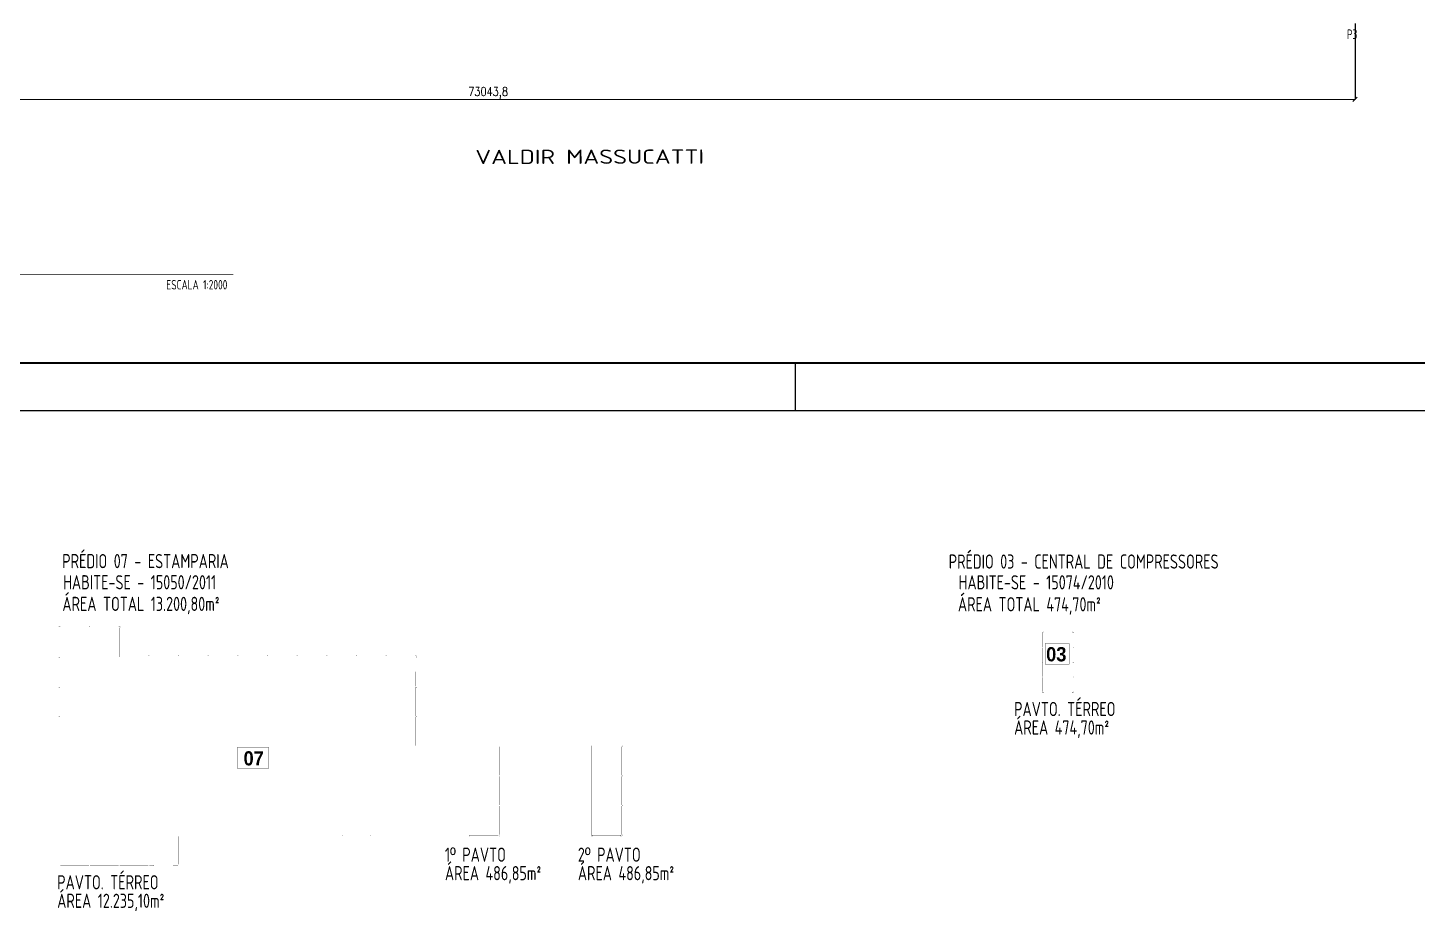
# Model space of a CAD drawing. Header units: millimetres. Extents: x 213327 to 525909, y -6334 to 157033.
# Drawn here: x 269980 to 328513, y -52 to 37137 of the extents above; entities that cross this region are included whole.
import ezdxf
from ezdxf.enums import TextEntityAlignment as Align

# ---------------------------------------------------------------- set-up
doc = ezdxf.new("R2010")
doc.units = ezdxf.units.MM
for name, color, linetype in [('Arq-cota', 1, 'Continuous'), ('Arq-texto', 2, 'Continuous'), ('Arq_formato', 7, 'Continuous'), ('Existente', 3, 'Continuous')]:
    doc.layers.add(name, color=color, linetype=linetype)
doc.styles.add('BLACK', font='ariblk.ttf')
doc.styles.add('CONART2-5', font='ISOCP.SHX', dxfattribs={"height": 20})
doc.styles.add('ROMANS', font='ROMANS.SHX', dxfattribs={"width": 0.8})
doc.dimstyles.new('Carlos_50', dxfattribs={"dimtxt": 50, "dimasz": 20, "dimexe": 15, "dimexo": 30, "dimgap": 5, "dimtad": 1, "dimdec": 1, "dimrnd": 0.01, "dimzin": 12, "dimtxsty": 'ROMANS', "dimblk": 'OBLIQUE', "dimcen": 1, "dimdle": 2.5, "dimclrd": 256, "dimclre": 256, "dimclrt": 2, "dimadec": 1, "dimazin": 3, "dimtfac": 1, "dimtdec": 1, "dimtix": 1, "dimtmove": 2, "dimatfit": 0, "dimldrblk": 'OBLIQUE', "dimfxl": 1, "dimlwd": 9, "dimlwe": -1, "dimarcsym": 0})

# ---------------------------------------------------------------- blocks, each defined once
blk = doc.blocks.new('_Oblique')
at = {"color": 0, "linetype": 'ByBlock', "lineweight": -2}
blk.add_line((-0.5, -0.5), (0.5, 0.5), dxfattribs=at)
blk = doc.blocks.new('*D25')
at = {"layer": 'Arq-cota'}
for p, q in [((252850, 37315), (252850, 34115)), ((325894, 37315), (325894, 34115))]:
    blk.add_line(p, q, dxfattribs=at)
at = {"layer": 'Arq-cota', "lineweight": 9}
blk.add_line((325896, 34125), (252847, 34125), dxfattribs=at)
at = {"layer": 'Defpoints', "color": 0}
for p in [(252850, 37345), (325894, 37345), (252850, 34125)]:
    blk.add_point(p, dxfattribs=at)
at = {"layer": 'Arq-cota', "lineweight": 9, "xscale": 175, "yscale": 175, "zscale": 175}
for p, rotation in [((252850, 34125), 179.9999999765002), ((325894, 34125), 359.9999999765002)]:
    blk.add_blockref('_Oblique', p, dxfattribs=dict(at, rotation=rotation))
at = {"layer": 'Arq-cota', "color": 2, "insert": (289372, 34397), "char_height": 375, "attachment_point": 5, "rotation": 360, "style": 'ROMANS'}
blk.add_mtext('73043,8', dxfattribs=at)

msp = doc.modelspace()

# ---------------------------------------------------------------- linework, layer by layer
at = {"layer": 'Arq-cota', "const_width": 13.5, "elevation": 0}
msp.add_lwpolyline([(312838.8, 11216.52), (313847.79, 11216.52), (313847.79, 10352.44), (312838.8, 10352.44)], close=True, dxfattribs=at)
at = {"layer": 'Arq-cota', "const_width": 13.5}
msp.add_lwpolyline([(278795.25, 6832.8), (280128.57, 6832.8), (280128.57, 5968.72), (278795.25, 5968.72)], close=True, dxfattribs=at)
at = {"layer": 'Arq-texto', "color": 1, "ltscale": 2, "const_width": 19.2}
msp.add_lwpolyline([(251288.32, 26759.31), (278642.83, 26759.31)], dxfattribs=at)
at = {"layer": 'Arq_formato', "linetype": 'Continuous'}
for p, q in [((302326.81, 21029.05), (302326.81, 23029.06)), ((213326.81, 21029.06), (413326.81, 21029.06))]:
    msp.add_line(p, q, dxfattribs=at)
at = {"layer": 'Arq_formato', "linetype": 'Continuous', "const_width": 80}
msp.add_lwpolyline([(411326.81, 119029.06), (218326.81, 119029.06), (218326.81, 23029.06), (411326.81, 23029.06), (411326.81, 119029.06)], dxfattribs=at)
at = {"layer": 'Existente', "const_width": 5, "elevation": 0}
for points in [[(286379.88, 10668.03), (286349.88, 10668.03), (286349.88, 10698.03), (286309.88, 10698.03), (286309.88, 10645.03), (285099.88, 10645.03), (285099.88, 10698.03), (285059.88, 10698.03), (285059.88, 10645.03), (283849.88, 10645.03), (283849.88, 10698.03), (283809.88, 10698.03), (283809.88, 10645.03), (282599.88, 10645.03), (282599.88, 10698.03), (282559.88, 10698.03), (282559.88, 10645.03), (281349.88, 10645.03), (281349.88, 10698.03), (281309.88, 10698.03), (281309.88, 10645.03), (280099.88, 10645.03), (280099.88, 10698.03), (280059.88, 10698.03), (280059.88, 10645.03), (278849.88, 10645.03), (278849.88, 10698.03), (278809.88, 10698.03), (278809.88, 10645.03), (277599.88, 10645.03), (277599.88, 10698.03), (277559.88, 10698.03), (277559.88, 10645.03), (276352.38, 10645.03), (276349.88, 10645.03), (276349.88, 10698.03), (276309.88, 10698.03), (276309.88, 10645.03), (275099.88, 10645.03), (275099.88, 10698.03), (275059.88, 10698.03), (275059.88, 10645.03), (273856.88, 10645.03), (273856.88, 10698.03), (273856.88, 11878.03), (273879.88, 11878.03), (273879.88, 11918.03), (273849.88, 11918.03), (273849.88, 11948.03), (273809.88, 11948.03), (273809.88, 11925.03), (272599.88, 11925.03), (272599.88, 11948.03), (272559.88, 11948.03), (272559.88, 11925.03), (271349.88, 11925.03), (271349.88, 11948.03), (271309.88, 11948.03), (271309.88, 11918.03), (271279.88, 11918.03), (271279.88, 10628.03), (271332.88, 10628.03), (271332.88, 9418.03), (271279.88, 9418.03), (271279.88, 9378.03), (271329.88, 9378.03), (271332.88, 9378.03), (271332.88, 8168.03), (271279.88, 8168.03), (271279.88, 8128.03), (271332.88, 8128.03), (271332.88, 6918.03), (271279.88, 6918.03), (271279.88, 6878.03), (271332.88, 6878.03), (271332.88, 5668.03), (271279.88, 5668.03), (271279.88, 5628.03), (271332.88, 5628.03), (271332.88, 4418.03), (271279.88, 4418.03), (271279.88, 4378.03), (271332.88, 4378.03), (271332.88, 3168.03), (271279.88, 3168.03), (271279.88, 1878.03), (271309.88, 1878.03), (271309.88, 1848.03), (271349.88, 1848.03), (271349.88, 1871.03), (272559.88, 1871.03), (272559.88, 1848.03), (272599.88, 1848.03), (272599.88, 1871.03), (273809.88, 1871.03), (273809.88, 1848.03), (273849.88, 1848.03), (273849.88, 1871.03), (275059.88, 1871.03), (275059.88, 1848.03), (275099.88, 1848.03), (275099.88, 1871.03), (275289.88, 1871.03), (275289.88, 1848.03), (276119.88, 1848.03), (276119.88, 1871.03), (276309.88, 1871.03), (276309.88, 1848.03), (276349.88, 1848.03), (276349.88, 1878.03), (276379.88, 1878.03), (276379.88, 1918.03), (276326.88, 1918.03), (276326.88, 3098.03), (276349.88, 3098.03), (276349.88, 3151.03), (277559.88, 3151.03), (277559.88, 3098.03), (277599.88, 3098.03), (277599.88, 3151.03), (278809.88, 3151.03), (278809.88, 3098.03), (278849.88, 3098.03), (278849.88, 3151.03), (280059.88, 3151.03), (280059.88, 3098.03), (280099.88, 3098.03), (280099.88, 3151.03), (281309.88, 3151.03), (281309.88, 3098.03), (281349.88, 3098.03), (281349.88, 3151.03), (282559.88, 3151.03), (282559.88, 3098.03), (282599.88, 3098.03), (282599.88, 3151.03), (283239.88, 3151.03), (283239.88, 3128.03), (283809.88, 3128.03), (283809.88, 3098.03), (283849.88, 3098.03), (283849.88, 3128.03), (284419.88, 3128.03), (284419.88, 3151.03), (285059.88, 3151.03), (285059.88, 3098.03), (285099.88, 3098.03), (285099.88, 3151.03), (286309.88, 3151.03), (286309.88, 3098.03), (286349.88, 3098.03), (286349.88, 3128.03), (286379.88, 3128.03), (286379.88, 3168.03), (286349.88, 3168.03), (286349.88, 4378.03), (286379.88, 4378.03), (286379.88, 4418.03), (286349.88, 4418.03), (286349.88, 5628.03), (286379.88, 5628.03), (286379.88, 5668.03), (286349.88, 5668.03), (286349.88, 6878.03), (286379.88, 6878.03), (286379.88, 6918.03), (286326.88, 6918.03), (286326.88, 8128.03), (286379.88, 8128.03), (286379.88, 8168.03), (286326.88, 8168.03), (286326.88, 9378.03), (286379.88, 9378.03), (286379.88, 9418.03), (286326.88, 9418.03), (286326.88, 10028.03), (286349.88, 10028.03), (286349.88, 10628.03), (286379.88, 10628.03), (286379.88, 10668.03)], [(289839.3, 3128.03), (289869.3, 3128.03), (289869.3, 3168.03), (289839.3, 3168.03), (289839.3, 4378.03), (289869.3, 4378.03), (289869.3, 4418.03), (289839.3, 4418.03), (289839.3, 5628.03), (289869.3, 5628.03), (289869.3, 5668.03), (289839.3, 5668.03), (289839.3, 6878.03), (289869.3, 6878.03), (289869.3, 6918.03), (289799.3, 6918.03), (288549.3, 6918.03), (288549.3, 3098.03), (288589.3, 3098.03), (288589.3, 3148.03), (289799.3, 3148.03), (289799.3, 3098.03), (289839.3, 3098.03), (289839.3, 3128.03)], [(295005.04, 3128.03), (295035.04, 3128.03), (295035.04, 3168.03), (295005.04, 3168.03), (295005.04, 4378.03), (295035.04, 4378.03), (295035.04, 4418.03), (295005.04, 4418.03), (295005.04, 5628.03), (295035.04, 5628.03), (295035.04, 5668.03), (295005.04, 5668.03), (295005.04, 6878.03), (295035.04, 6878.03), (295035.04, 6918.03), (294965.04, 6918.03), (293715.04, 6918.03), (293715.04, 3098.03), (293755.04, 3098.03), (293755.04, 3148.03), (294965.04, 3148.03), (294965.04, 3098.03), (295005.04, 3098.03), (295005.04, 3128.03)]]:
    msp.add_lwpolyline(points, dxfattribs=at)
at = {"layer": 'Existente', "const_width": 5}
msp.add_lwpolyline([(313997.89, 11666.69), (314030.89, 11666.69), (314030.89, 11691.69), (314005.89, 11691.69), (314005.89, 11716.69), (313980.89, 11716.69), (313980.89, 11683.69), (312755.89, 11683.69), (312755.89, 11716.69), (312730.89, 11716.69), (312730.89, 11691.69), (312705.89, 11691.69), (312705.89, 11666.69), (312738.89, 11666.69), (312738.89, 11066.69), (312705.89, 11066.69), (312705.89, 11041.69), (312738.89, 11041.69), (312738.89, 10441.69), (312705.89, 10441.69), (312705.89, 10416.69), (312738.89, 10416.69), (312738.89, 9816.69), (312705.89, 9816.69), (312705.89, 9791.69), (312738.89, 9791.69), (312738.89, 9191.69), (312705.89, 9191.69), (312705.89, 9166.69), (312730.89, 9166.69), (312730.89, 9141.69), (312755.89, 9141.69), (312755.89, 9174.69), (313980.89, 9174.69), (313980.89, 9141.69), (314005.89, 9141.69), (314005.89, 9166.69), (314030.89, 9166.69), (314030.89, 9191.69), (313997.89, 9191.69), (313997.89, 9791.69), (314027.53, 9791.69), (314030.89, 9791.69), (314030.89, 9816.69), (313997.89, 9816.69), (313997.89, 10416.69), (314030.89, 10416.69), (314030.89, 10441.69), (313997.89, 10441.69), (313997.89, 11041.69), (314030.89, 11041.69), (314030.89, 11066.69), (313997.89, 11066.69), (313997.89, 11666.69)], dxfattribs=at)

# ---------------------------------------------------------------- texts
at = {"layer": 'Arq-cota', "style": 'CONART2-5', "width": 0.8}
msp.add_text('P3', height=400, dxfattribs=at).set_placement((325551.09, 36666.92))
at = {"layer": 'Arq-cota', "style": 'CONART2-5', "width": 1.301013}
msp.add_text('VALDIR MASSUCATTI', height=600, rotation=0.1028946, dxfattribs=at).set_placement((288832.94, 31399.91), (298470.18, 31417.21), align=Align.FIT)
at = {"layer": 'Arq-texto', "color": 7, "style": 'CONART2-5', "width": 0.8}
for s, height, p in [('ESCALA 1:2000', 400, (275817.47, 26120.1)), ('PRÉDIO 07 - ESTAMPARIA', 597.8622, (271430.95, 14386.77)), ('PRÉDIO 03 - CENTRAL DE COMPRESSORES', 597.8622, (308776.24, 14368.38)), ('HABITE-SE - 15050/2011', 597.8622, (271469.39, 13497.07, 0)), ('ÁREA TOTAL 13.200,80m²', 597.8622, (271438.1, 12586.31, 0)), ('PAVTO. TÉRREO', 597.8622, (311532.03, 8159.76, 0)), ('ÁREA 474,70m²', 597.8622, (311532.03, 7380.9, 0)), ('1º PAVTO', 597.862, (287552.91, 2028.71, 0)), ('2º PAVTO', 597.862, (293153.17, 2028.71, 0)), ('ÁREA 486,85m²', 597.8622, (287552.91, 1249.85, 0)), ('ÁREA 486,85m²', 597.8622, (293153.17, 1249.85, 0)), ('PAVTO. TÉRREO', 597.8622, (271219.17, 866.11, 0)), ('ÁREA 12.235,10m²', 597.8622, (271219.17, 87.25, 0))]:
    msp.add_text(s, height=height, dxfattribs=at).set_placement(p)
for s, p in [('HABITE-SE - 15074/2010', (315735.73, 13492.74)), ('ÁREA TOTAL 474,70m² ', (315457.77, 12569.49))]:
    msp.add_text(s, height=597.8622, dxfattribs=at).set_placement(p, align=Align.RIGHT)
at = {"layer": 'Arq-texto', "style": 'BLACK', "width": 0.8}
for s, p in [('03', (312880.53, 10465.98, 0)), ('07', (279069.82, 6082.26, 0))]:
    msp.add_text(s, height=600, dxfattribs=at).set_placement(p)

# ---------------------------------------------------------------- dimensions: what is measured, and where the dimension line sits
at = {"layer": 'Arq-cota'}
dim = msp.add_aligned_dim(p1=(325893.61, 37344.54), p2=(252849.85, 37344.54), distance=3219.9, dimstyle='Carlos_50', override={"dimtxt": 375, "dimasz": 175, "dimexe": 10, "dimgap": 50}, dxfattribs=at)
dim.commit()
dim.dimension.update_dxf_attribs({"geometry": '*D25', "text_midpoint": (289371.73, 34397.29)})

doc.saveas('drawing.dxf')
